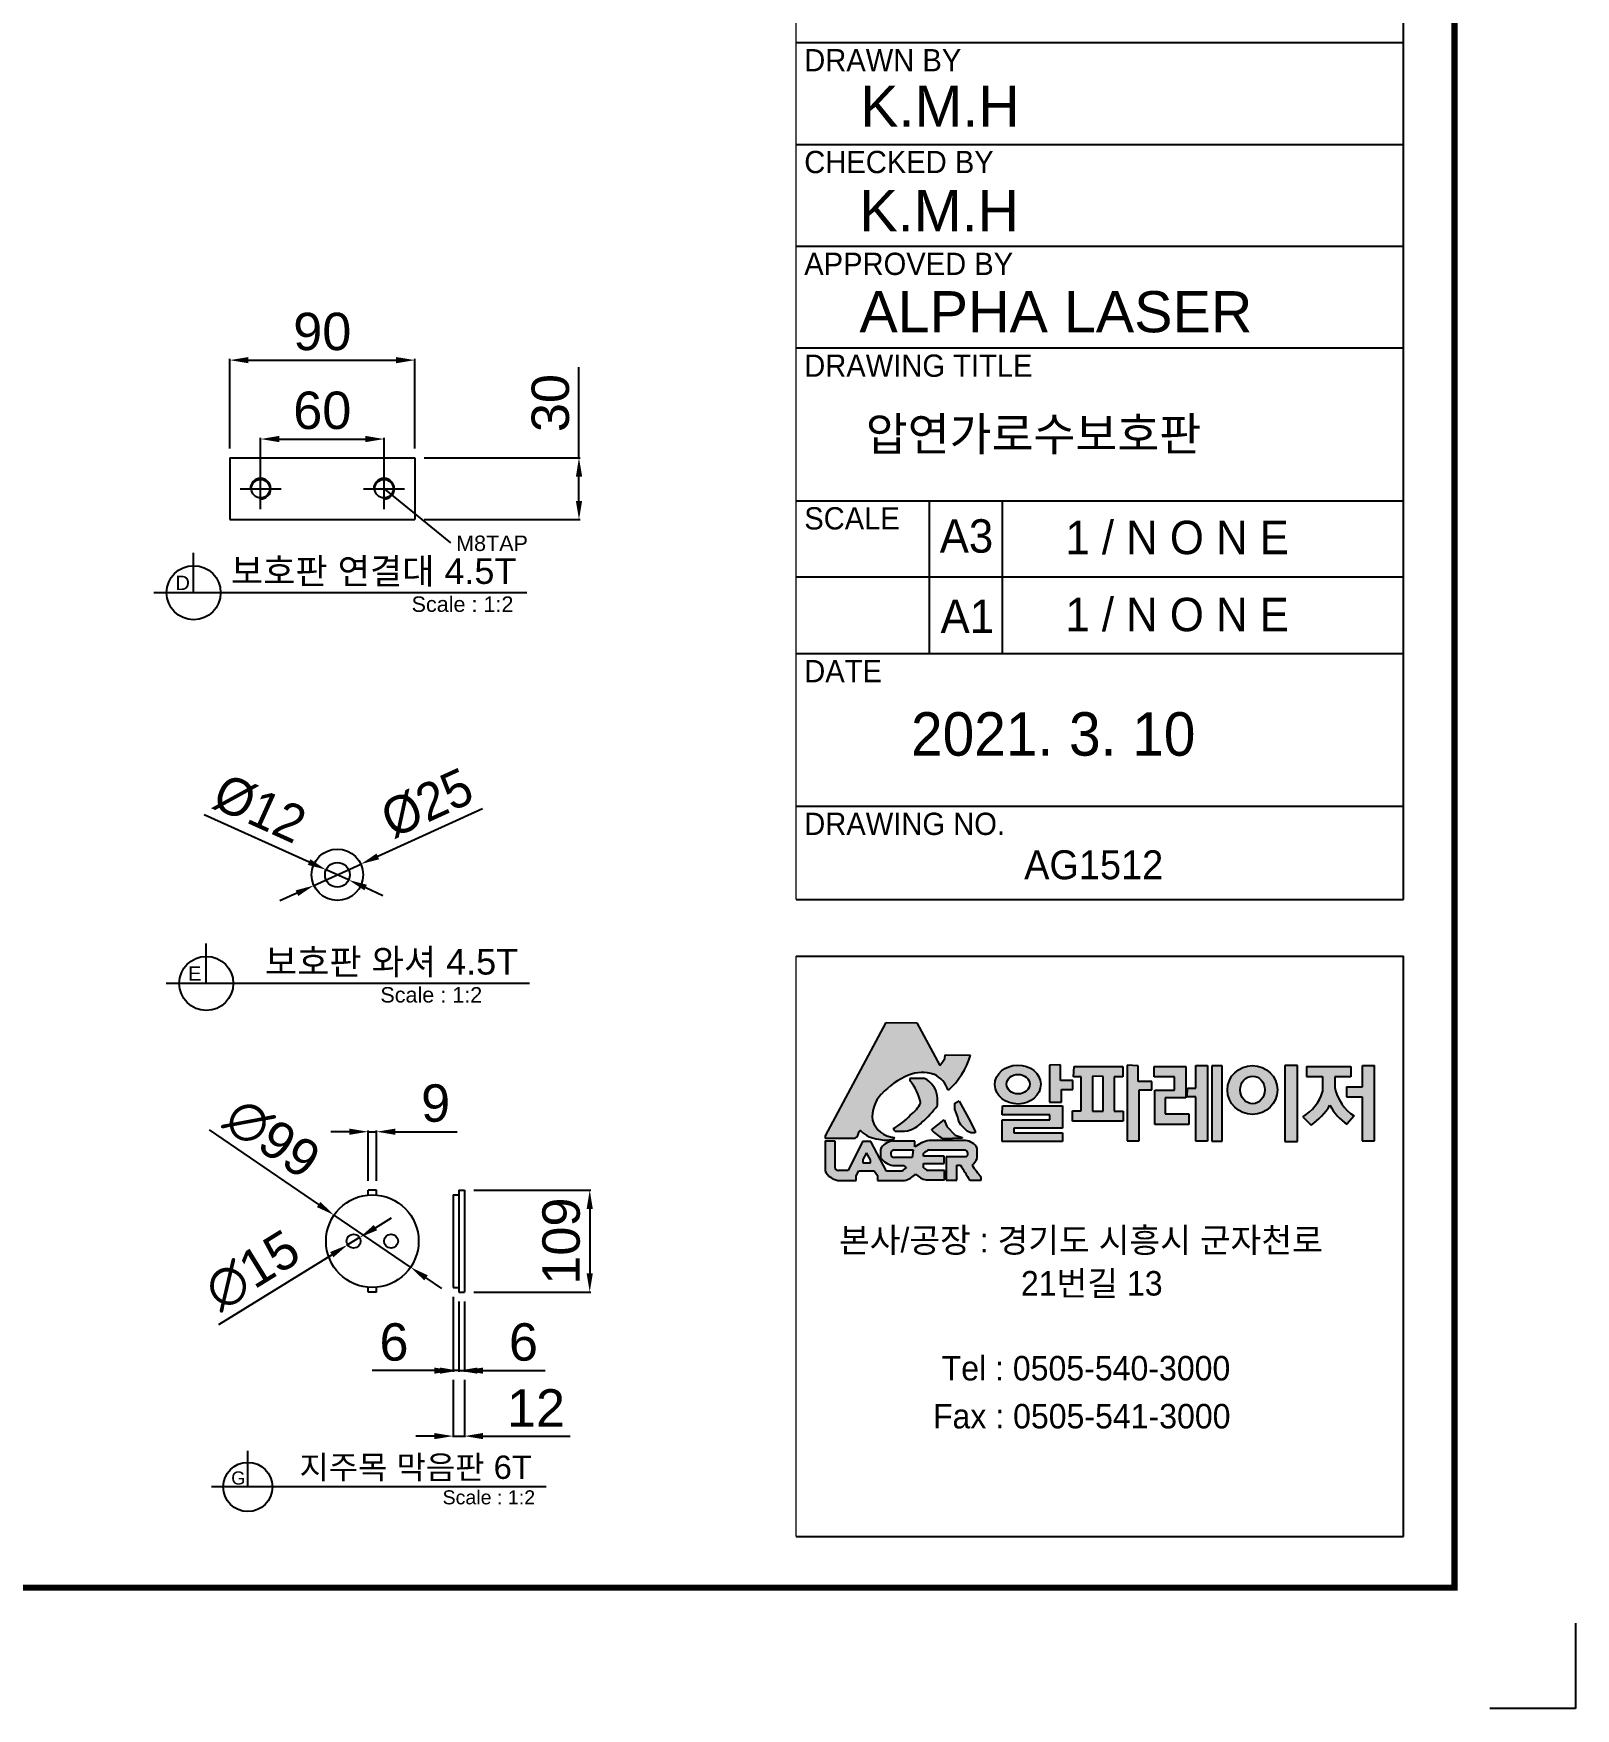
# Model space of a CAD drawing. Header units: millimetres. Extents: x 12472 to 17905, y -36910 to -33068.
# Drawn here: x 16256 to 17905, y -36910 to -35118 of the extents above; entities that cross this region are included whole.
import ezdxf
from ezdxf.enums import TextEntityAlignment as Align

# ---------------------------------------------------------------- set-up
doc = ezdxf.new("R2010")
doc.units = ezdxf.units.MM
doc.layers.add('LAYOUT', color=7, linetype='Continuous')
doc.layers.add('TEXT', color=7, linetype='Continuous')
doc.styles.add('H', font='')
doc.styles.get("Standard").update_dxf_attribs({"font": 'arial.ttf'})
doc.styles.get('H').set_extended_font_data('Dotum')
doc.dimstyles.new('ISO-25', dxfattribs={"dimtxt": 40, "dimasz": 20, "dimexe": 1.25, "dimexo": 10, "dimgap": 10, "dimtad": 1, "dimdec": 0, "dimtxsty": 'Standard', "dimcen": 2.5, "dimclrd": 3, "dimclre": 3, "dimclrt": 3, "dimadec": 0, "dimazin": 0, "dimtfac": 1, "dimtdec": 0, "dimtmove": 0, "dimatfit": 3, "dimfxl": 0, "dimarcsym": 0})

# ---------------------------------------------------------------- blocks, each defined once
blk = doc.blocks.new('*D11')
at = {"color": 3, "lineweight": -2, "transparency": 16777216}
for p, q in [((16466, -35562), (16466, -35466.2)), ((16486, -35467.5), (16644, -35467.5)), ((16664, -35562), (16664, -35466.2))]:
    blk.add_line(p, q, dxfattribs=at)
at = {"color": 3, "transparency": 16777216}
for points in [[(16486, -35464.2), (16486, -35470.8), (16466, -35467.5)], [(16644, -35464.2), (16644, -35470.8), (16664, -35467.5)]]:
    blk.add_solid(points, dxfattribs=at)
at = {"layer": 'Defpoints', "color": 0, "transparency": 16777216}
for p in [(16664, -35467.5), (16466, -35572), (16664, -35572)]:
    blk.add_point(p, dxfattribs=at)
at = {"color": 3, "transparency": 16777216, "insert": (16565, -35437.1), "char_height": 40, "attachment_point": 5}
blk.add_mtext('90', dxfattribs=at)
blk = doc.blocks.new('*D12')
at = {"color": 3, "lineweight": -2, "transparency": 16777216}
for p, q in [((16839.5, -35572), (16839.5, -35474.9)), ((16674, -35572), (16840.8, -35572)), ((16839.5, -35618), (16839.5, -35592)), ((16674, -35638), (16840.8, -35638))]:
    blk.add_line(p, q, dxfattribs=at)
at = {"color": 3, "transparency": 16777216}
for points in [[(16836.2, -35592), (16842.9, -35592), (16839.5, -35572)], [(16836.2, -35618), (16842.9, -35618), (16839.5, -35638)]]:
    blk.add_solid(points, dxfattribs=at)
at = {"layer": 'Defpoints', "color": 0, "transparency": 16777216}
for p in [(16664, -35572), (16839.5, -35572), (16664, -35638)]:
    blk.add_point(p, dxfattribs=at)
at = {"color": 3, "transparency": 16777216, "insert": (16809.1, -35513.4), "char_height": 40, "attachment_point": 5, "rotation": 90}
blk.add_mtext('30', dxfattribs=at)
blk = doc.blocks.new('*D13')
at = {"color": 3, "lineweight": -2, "transparency": 16777216}
for p, q in [((16736.5, -35947.2), (16624.4, -35998.2)), ((16556.1, -36029.3), (16606.2, -36006.5)), ((16537.9, -36037.6), (16519.7, -36045.9))]:
    blk.add_line(p, q, dxfattribs=at)
at = {"color": 3, "transparency": 16777216}
for points in [[(16623, -35995.2), (16625.7, -36001.3), (16606.2, -36006.5)], [(16536.5, -36034.6), (16539.3, -36040.6), (16556.1, -36029.3)]]:
    blk.add_solid(points, dxfattribs=at)
at = {"layer": 'Defpoints', "color": 0, "transparency": 16777216}
for p in [(16606.2, -36006.5), (16556.1, -36029.3)]:
    blk.add_point(p, dxfattribs=at)
at = {"color": 3, "transparency": 16777216, "insert": (16677.1, -35941.3), "char_height": 40, "attachment_point": 5, "rotation": 24.4839}
blk.add_mtext('{\\fMS PGothic|b0|i0|c129|p34;%%C25}', dxfattribs=at)
blk = doc.blocks.new('*D14')
at = {"color": 3, "lineweight": -2, "transparency": 16777216}
for p, q in [((16438.6, -35953.5), (16550.9, -36004.2)), ((16593.2, -36023.4), (16569.1, -36012.5)), ((16611.4, -36031.6), (16629.6, -36039.9))]:
    blk.add_line(p, q, dxfattribs=at)
at = {"color": 3, "transparency": 16777216}
for points in [[(16552.2, -36001.2), (16549.5, -36007.3), (16569.1, -36012.5)], [(16612.7, -36028.6), (16610, -36034.6), (16593.2, -36023.4)]]:
    blk.add_solid(points, dxfattribs=at)
at = {"layer": 'Defpoints', "color": 0, "transparency": 16777216}
for p in [(16569.1, -36012.5), (16593.2, -36023.4)]:
    blk.add_point(p, dxfattribs=at)
at = {"color": 3, "transparency": 16777216, "insert": (16498, -35947.4), "char_height": 40, "attachment_point": 5, "rotation": 335.6577}
blk.add_mtext('{\\fMS PGothic|b0|i0|c129|p34;%%C12}', dxfattribs=at)
blk = doc.blocks.new('*D15')
at = {"color": 3, "lineweight": -2, "transparency": 16777216}
for p, q in [((16499, -35595), (16499, -35550.6)), ((16519, -35551.9), (16611, -35551.9)), ((16631, -35595), (16631, -35550.6))]:
    blk.add_line(p, q, dxfattribs=at)
at = {"color": 3, "transparency": 16777216}
for points in [[(16519, -35548.5), (16519, -35555.2), (16499, -35551.9)], [(16611, -35548.5), (16611, -35555.2), (16631, -35551.9)]]:
    blk.add_solid(points, dxfattribs=at)
at = {"layer": 'Defpoints', "color": 0, "transparency": 16777216}
for p in [(16631, -35551.9), (16499, -35605), (16631, -35605)]:
    blk.add_point(p, dxfattribs=at)
at = {"color": 3, "transparency": 16777216, "insert": (16565, -35521.4), "char_height": 40, "attachment_point": 5}
blk.add_mtext('60', dxfattribs=at)
blk = doc.blocks.new('*D22')
at = {"color": 3, "lineweight": -2, "transparency": 16777216}
for p, q in [((16880.3, -24788.6), (16997.3, -24868.4)), ((17095.6, -24935.4), (17013.8, -24879.6)), ((17112.1, -24946.7), (17128.6, -24958))]:
    blk.add_line(p, q, dxfattribs=at)
at = {"color": 3, "transparency": 16777216}
for points in [[(16999.2, -24865.6), (16995.4, -24871.1), (17013.8, -24879.6)], [(17114, -24944), (17110.2, -24949.5), (17095.6, -24935.4)]]:
    blk.add_solid(points, dxfattribs=at)
at = {"layer": 'Defpoints', "color": 0, "transparency": 16777216}
for p in [(17013.8, -24879.6), (17095.6, -24935.4)]:
    blk.add_point(p, dxfattribs=at)
at = {"color": 3, "transparency": 16777216, "insert": (16947.7, -24797.7), "char_height": 40, "attachment_point": 5, "rotation": 325.6971}
blk.add_mtext('∅99', dxfattribs=at)
blk = doc.blocks.new('*D23')
at = {"color": 3, "lineweight": -2, "transparency": 16777216}
for p, q in [((17058.1, -24893.1), (17075.1, -24882.5)), ((17041.1, -24903.6), (17028.3, -24911.5)), ((16890.7, -24996.7), (17011.3, -24922))]:
    blk.add_line(p, q, dxfattribs=at)
at = {"color": 3, "transparency": 16777216}
for points in [[(17056.3, -24890.2), (17059.8, -24895.9), (17041.1, -24903.6)], [(17009.6, -24919.2), (17013.1, -24924.8), (17028.3, -24911.5)]]:
    blk.add_solid(points, dxfattribs=at)
at = {"layer": 'Defpoints', "color": 0, "transparency": 16777216}
for p in [(17028.3, -24911.5), (17041.1, -24903.6)]:
    blk.add_point(p, dxfattribs=at)
at = {"color": 3, "transparency": 16777216, "insert": (16926.5, -24938.8), "char_height": 40, "attachment_point": 5, "rotation": 31.7725}
blk.add_mtext('∅15', dxfattribs=at)
blk = doc.blocks.new('*D24')
at = {"color": 3, "lineweight": -2, "transparency": 16777216}
for p, q in [((17030.2, -24790.5), (17010.2, -24790.5)), ((17050.2, -24843), (17050.2, -24789.2)), ((17050.2, -24790.5), (17059.2, -24790.5)), ((17059.2, -24843), (17059.2, -24789.2)), ((17079.2, -24790.5), (17145.5, -24790.5))]:
    blk.add_line(p, q, dxfattribs=at)
at = {"color": 3, "transparency": 16777216}
for points in [[(17030.2, -24787.2), (17030.2, -24793.8), (17050.2, -24790.5)], [(17079.2, -24787.2), (17079.2, -24793.8), (17059.2, -24790.5)]]:
    blk.add_solid(points, dxfattribs=at)
at = {"layer": 'Defpoints', "color": 0, "transparency": 16777216}
for p in [(17059.2, -24790.5), (17050.2, -24853), (17059.2, -24853)]:
    blk.add_point(p, dxfattribs=at)
at = {"color": 3, "transparency": 16777216, "insert": (17122.4, -24760.1), "char_height": 40, "attachment_point": 5}
blk.add_mtext('9', dxfattribs=at)
blk = doc.blocks.new('*D25')
at = {"color": 3, "lineweight": -2, "transparency": 16777216}
for p, q in [((17163.1, -24853), (17288.5, -24853)), ((17287.2, -24873), (17287.2, -24942)), ((17163.1, -24962), (17288.5, -24962))]:
    blk.add_line(p, q, dxfattribs=at)
at = {"color": 3, "transparency": 16777216}
for points in [[(17283.9, -24873), (17290.5, -24873), (17287.2, -24853)], [(17283.9, -24942), (17290.5, -24942), (17287.2, -24962)]]:
    blk.add_solid(points, dxfattribs=at)
at = {"layer": 'Defpoints', "color": 0, "transparency": 16777216}
for p in [(17153.1, -24853), (17153.1, -24962), (17287.2, -24962)]:
    blk.add_point(p, dxfattribs=at)
at = {"color": 3, "transparency": 16777216, "insert": (17256.8, -24907.5), "char_height": 40, "attachment_point": 5, "rotation": 90}
blk.add_mtext('109', dxfattribs=at)
blk = doc.blocks.new('*D26')
at = {"color": 3, "lineweight": -2, "transparency": 16777216}
for p, q in [((17147.1, -24972), (17147.1, -25047.3)), ((17153.1, -24972), (17153.1, -25047.3)), ((17127.1, -25046), (17107.1, -25046)), ((17147.1, -25046), (17153.1, -25046)), ((17173.1, -25046), (17239.5, -25046))]:
    blk.add_line(p, q, dxfattribs=at)
at = {"color": 3, "transparency": 16777216}
for points in [[(17127.1, -25042.7), (17127.1, -25049.3), (17147.1, -25046)], [(17173.1, -25042.7), (17173.1, -25049.3), (17153.1, -25046)]]:
    blk.add_solid(points, dxfattribs=at)
at = {"layer": 'Defpoints', "color": 0, "transparency": 16777216}
for p in [(17147.1, -24962), (17153.1, -24962), (17153.1, -25046)]:
    blk.add_point(p, dxfattribs=at)
at = {"color": 3, "transparency": 16777216, "insert": (17216.3, -25015.6), "char_height": 40, "attachment_point": 5}
blk.add_mtext('6', dxfattribs=at)
blk = doc.blocks.new('*D27')
at = {"color": 3, "lineweight": -2, "transparency": 16777216}
for p, q in [((17141.1, -24967), (17141.1, -25047.3)), ((17147.1, -24972), (17147.1, -25047.3)), ((17121.1, -25046), (17054.7, -25046)), ((17147.1, -25046), (17141.1, -25046)), ((17167.1, -25046), (17187.1, -25046))]:
    blk.add_line(p, q, dxfattribs=at)
at = {"color": 3, "transparency": 16777216}
for points in [[(17121.1, -25042.7), (17121.1, -25049.3), (17141.1, -25046)], [(17167.1, -25042.7), (17167.1, -25049.3), (17147.1, -25046)]]:
    blk.add_solid(points, dxfattribs=at)
at = {"layer": 'Defpoints', "color": 0, "transparency": 16777216}
for p in [(17141.1, -24957), (17147.1, -24962), (17141.1, -25046)]:
    blk.add_point(p, dxfattribs=at)
at = {"color": 3, "transparency": 16777216, "insert": (17077.9, -25015.6), "char_height": 40, "attachment_point": 5}
blk.add_mtext('6', dxfattribs=at)
blk = doc.blocks.new('*D28')
at = {"color": 3, "lineweight": -2, "transparency": 16777216}
for p, q in [((17141.1, -25056), (17141.1, -25117.3)), ((17153.1, -25056), (17153.1, -25117.3)), ((17121.1, -25116), (17101.1, -25116)), ((17141.1, -25116), (17153.1, -25116)), ((17173.1, -25116), (17266.2, -25116))]:
    blk.add_line(p, q, dxfattribs=at)
at = {"color": 3, "transparency": 16777216}
for points in [[(17121.1, -25112.7), (17121.1, -25119.3), (17141.1, -25116)], [(17173.1, -25112.7), (17173.1, -25119.3), (17153.1, -25116)]]:
    blk.add_solid(points, dxfattribs=at)
at = {"layer": 'Defpoints', "color": 0, "transparency": 16777216}
for p in [(17141.1, -25046), (17153.1, -25046), (17153.1, -25116)]:
    blk.add_point(p, dxfattribs=at)
at = {"color": 3, "transparency": 16777216, "insert": (17229.7, -25085.9), "char_height": 40, "attachment_point": 5}
blk.add_mtext('12', dxfattribs=at)
blk = doc.blocks.new('A$C2C0F6B7D')
for p, q in [((0, 109), (-9, 109)), ((-9, 103.8), (-9, 109)), ((0, 103.8), (0, 109)), ((87.9, 109), (93.9, 109)), ((87.9, 109), (87.9, 0)), ((93.9, 109), (93.9, 0)), ((81.9, 104), (87.9, 104)), ((81.9, 104), (81.9, 5)), ((-9, 0), (-9, 5.2)), ((0, 0), (-9, 0)), ((0, 0), (0, 5.2)), ((81.9, 5), (87.9, 5)), ((87.9, 0), (93.9, 0)), ((-137.7, -208.4), (-137.7, -169.6)), ((181.4, -208.4), (-176.5, -208.4))]:
    blk.add_line(p, q)
for centre, radius in [((-4.5, 54.5), 49.5), ((-24.5, 54.5), 7.5), ((15.5, 54.5), 7.5), ((-137.7, -208.4), 26.3)]:
    blk.add_circle(centre, radius)
blk.add_text('G', height=14).set_placement((-155.4, -205.8))
at = {"layer": 'TEXT'}
blk.add_text('지주목 막음판 6T', height=25, dxfattribs=at).set_placement((41.8, -199.8), align=Align.CENTER)
blk.add_text('Scale : 1:2', height=15, dxfattribs=at).set_placement((70.6, -227))
for p1, p2, picture, middle in [((36.4, 26.6), (-45.4, 82.4), '*D22', (-111.5, 164.3)), ((-18.1, 58.4), (-30.9, 50.6), '*D23', (-132.7, 23.3))]:
    dim = blk.add_diameter_dim_2p(p1=p1, p2=p2, dimstyle='ISO-25')
    dim.commit()
    dim.dimension.update_dxf_attribs({"geometry": picture, "text_midpoint": middle, "insert": (-17059.2, 24962)})
for base, p1, p2, picture, middle in [((0, 171.5), (-9, 109), (0, 109), '*D24', (63.2, 202)), ((81.9, -84), (87.9, 0), (81.9, 5), '*D27', (18.7, -53.5)), ((93.9, -84), (87.9, 0), (93.9, 0), '*D26', (157.1, -53.5)), ((93.9, -154), (81.9, -84), (93.9, -84), '*D28', (170.5, -123.9))]:
    dim = blk.add_linear_dim(base=base, p1=p1, p2=p2, dimstyle='ISO-25')
    dim.commit()
    dim.dimension.update_dxf_attribs({"geometry": picture, "text_midpoint": middle, "insert": (-17059.2, 24962)})
dim = blk.add_linear_dim(base=(228, 0), p1=(93.9, 109), p2=(93.9, 0), angle=90, dimstyle='ISO-25')
dim.commit()
dim.dimension.update_dxf_attribs({"geometry": '*D25', "text_midpoint": (197.6, 54.5), "insert": (-17059.2, 24962)})

msp = doc.modelspace()

# ---------------------------------------------------------------- hatches: boundary and pattern name
h = msp.add_hatch(color=256)
h.dxf.hatch_style = 1
h.set_gradient(color1=(255, 0, 0), color2=(255, 159, 127), tint=1)
h.paths.add_polyline_path([(17103.1, -36297.2), (17103, -36299.8), (17134.5, -36299.8, 0.214284), (17139.1, -36292.6, -0.655828), (17141.2, -36292, 0.18567), (17160, -36300.5, 0.148851), (17176.2, -36300.5, 0.404174), (17176.6, -36298.8, -0.316733), (17153.3, -36280.4, -0.221534), (17162.8, -36252.5, -0.105066), (17191.9, -36232.2, -0.185229), (17219, -36231.3, -0.196064), (17234.4, -36248.3, 0.141597), (17258.2, -36210.9), (17231.1, -36210.6), (17230.6, -36214.2), (17228.5, -36217.6), (17225.4, -36221.8), (17200.8, -36176.3), (17167.9, -36176)])
h.paths.add_polyline_path([(17193.7, -36275, -0.08303), (17175.6, -36289.3, 0.230034), (17177.5, -36291.9, 0.021204), (17191, -36291.8, 0.137848), (17206.3, -36282.6, 0.057638), (17222.8, -36264.5, 0.060436), (17222.6, -36254, 0.2375), (17209.1, -36235.7), (17193.4, -36235.7), (17193.4, -36238, -0.121183), (17204.9, -36261.4, -0.135167)], flags=17)
h.paths.add_polyline_path([(17232.8, -36287), (17230.2, -36279.9), (17216.6, -36290.8, 0.044378), (17228.6, -36300.4), (17249.2, -36299.6), (17249.2, -36298.8), (17241.9, -36296.4)], flags=17)
h.paths.add_polyline_path([(17245.8, -36281.8), (17247.9, -36285.3), (17254.7, -36292.2), (17258.7, -36293.8), (17263.3, -36293.8), (17263.3, -36292), (17255.9, -36278.3), (17245.9, -36259.8), (17241.5, -36262.2), (17241.5, -36268.6), (17244.6, -36277.1)])
h.paths.add_polyline_path([(17117.2, -36334.3, -0.419155), (17113, -36330.5), (17113, -36302.4), (17102.9, -36302.4), (17102.9, -36334.8, 0.254457), (17116.4, -36344.7), (17135.9, -36344.7), (17135.9, -36339.7), (17138.8, -36334.4), (17155.1, -36334.4), (17158.8, -36339.6), (17158.8, -36344.7), (17187.5, -36344.7, 0.190479), (17199.3, -36337.8, 0.147735), (17210.9, -36344.2), (17230.5, -36344.2), (17230.5, -36334.3), (17212.5, -36334.3, -0.052449), (17208.1, -36331.2), (17208.1, -36326.5), (17230.2, -36326.5), (17230.2, -36318.9), (17208, -36318.9), (17208, -36315.6, -0.044761), (17213.8, -36312.1), (17252.6, -36312.1, -0.648836), (17253.4, -36319.6), (17232.3, -36319.6), (17232.3, -36344.5), (17243.6, -36344.5), (17243.6, -36328.4), (17247.5, -36328.4, 0.01692), (17257.5, -36344.4), (17269.6, -36344.4), (17269.6, -36341.2, -0.024318), (17259.9, -36328.7, 0.064908), (17265.5, -36321.3), (17265.5, -36310.1, 0.229002), (17253, -36302), (17213.9, -36302, 0.127003), (17198.6, -36309), (17198.6, -36302.7), (17174.2, -36302.7, 0.22689), (17162, -36311.3), (17162, -36320.5, 0.193483), (17175.3, -36328.8), (17187.2, -36328.8, 0.030046), (17189.5, -36331.3, 0.136716), (17185.5, -36335), (17168.5, -36335), (17151.7, -36303.3), (17142.7, -36303.3), (17127.4, -36334.3)])
h.paths.add_polyline_path([(17143.1, -36325.8), (17143.1, -36322.5), (17146.8, -36315.1), (17151.4, -36322.9), (17151.4, -36325.8)], flags=16)
h.paths.add_polyline_path([(17176.4, -36312.1), (17196.8, -36312.1), (17195.9, -36320.4), (17177.1, -36320.4, -0.924958)], flags=16)
edge = h.paths.add_edge_path()
edge.add_ellipse((17308.8, -36242.2), major_axis=(-24.5, -0.3), ratio=0.850598, start_angle=0, end_angle=360)
edge = h.paths.add_edge_path(flags=16)
edge.add_ellipse((17309.1, -36241.8), major_axis=(-12.4, 0), ratio=0.843368, start_angle=0, end_angle=360)
h.paths.add_polyline_path([(17356.6, -36264.9), (17292.3, -36264.9), (17291.9, -36274.8), (17343, -36274.8), (17343, -36280), (17292.1, -36280), (17292.1, -36303), (17356.4, -36303), (17356.4, -36293.9), (17304.4, -36293.9), (17304.4, -36289), (17356.6, -36289)])
h.paths.add_polyline_path([(17342.8, -36261.2), (17355.4, -36261.2), (17355.4, -36247.5), (17367.7, -36247.5), (17367.7, -36238), (17354.5, -36238), (17354.5, -36221.3), (17342.8, -36221.5)])
h.paths.add_polyline_path([(17376.5, -36233.9), (17376.5, -36270.5), (17367.1, -36270.5), (17367.1, -36281.3), (17421.4, -36281.3), (17421.4, -36270.6), (17411.7, -36270.6), (17411.7, -36233.9), (17421, -36233.9), (17421, -36223.1), (17369, -36223.1), (17368.5, -36233.9)])
h.paths.add_polyline_path([(17388.6, -36233.3), (17400.1, -36233.6), (17400.1, -36270.6), (17388.6, -36270.6)], flags=16)
h.paths.add_polyline_path([(17437.5, -36239), (17437.5, -36222.2), (17425.8, -36221.6), (17425.8, -36302.6), (17438.4, -36302.6), (17438.4, -36247.9), (17452.2, -36247.9), (17452.2, -36239)])
h.paths.add_polyline_path([(17466.2, -36256.5), (17488.4, -36256.5), (17488.4, -36223.1), (17454.6, -36223.1), (17454.7, -36233.9), (17476.5, -36233.9), (17476.5, -36248.1), (17455.2, -36248.1), (17455.2, -36284.8), (17491.6, -36284.8), (17491.6, -36273.6), (17466.2, -36273.6)])
h.paths.add_polyline_path([(17499.2, -36302.7), (17511.6, -36302.7), (17511.6, -36221.7), (17499.3, -36221.7), (17499.3, -36246.1), (17490.2, -36246.1), (17490, -36255.5), (17499.2, -36255.5)])
h.paths.add_polyline_path([(17516.2, -36302.8), (17527.4, -36302.8), (17527.4, -36222.3), (17516.2, -36222.3)])
edge = h.paths.add_edge_path()
edge.add_ellipse((17559.7, -36248), major_axis=(-26.8, 0), ratio=0.974401, start_angle=0, end_angle=360)
edge = h.paths.add_edge_path(flags=16)
edge.add_ellipse((17559.8, -36248), major_axis=(0, -14.7), ratio=0.89757, start_angle=0, end_angle=360)
h.paths.add_polyline_path([(17594.5, -36303.1), (17608, -36303.1), (17608, -36221.8), (17594.5, -36222)])
h.paths.add_polyline_path([(17642.5, -36264.3, 0.121385), (17660.8, -36284.7), (17668.5, -36275.8, -0.196928), (17647.8, -36245.5), (17647.8, -36234), (17665, -36234), (17665, -36223), (17617.4, -36223), (17617.4, -36233.7), (17634.7, -36233.7), (17634.7, -36250, -0.181097), (17613.7, -36276.7), (17622.4, -36285.6, 0.109226)])
h.paths.add_polyline_path([(17690.1, -36221.7), (17677.3, -36221.7), (17677.3, -36244.7), (17660.4, -36244.7), (17660.4, -36255.3), (17677.1, -36255.3), (17677.1, -36302.4), (17690.1, -36302.4)])

# ---------------------------------------------------------------- linework, layer by layer
at = {"color": 0, "lineweight": 20}
for p, q in [((17071.7, -36044.3), (17071.7, -33821)), ((17071.7, -36725.7), (17071.7, -36105.1))]:
    msp.add_line(p, q, dxfattribs=at)
for p, q in [((17721.4, -36044.3), (17721.4, -33821)), ((17071.7, -35127.8), (17721.4, -35127.8)), ((17071.7, -35236.7), (17721.4, -35236.7)), ((17071.7, -35345.6), (17721.4, -35345.6)), ((17071.7, -35454.5), (17721.4, -35454.5)), ((16466, -35572), (16466, -35638)), ((16466, -35572), (16664, -35572)), ((16664, -35572), (16664, -35638)), ((16631, -35605), (16702.1, -35663)), ((17071.7, -35617.8), (17721.4, -35617.8)), ((17214.1, -35617.8), (17214.1, -35781.2)), ((17292.2, -35617.8), (17292.2, -35781.2)), ((16466, -35638), (16664, -35638)), ((16427.4, -35716.2), (16427.4, -35673.6)), ((17721.4, -35699.5), (17071.7, -35699.5)), ((16783.7, -35716.2), (16384.7, -35716.2)), ((17071.7, -35781.2), (17721.4, -35781.2)), ((17071.7, -35944.5), (17721.4, -35944.5)), ((17071.7, -36044.3), (17721.4, -36044.3)), ((16440.9, -36134.1), (16440.9, -36091.4)), ((17071.7, -36105.1), (17721.4, -36105.1)), ((17721.4, -36725.7), (17721.4, -36105.1)), ((16786.7, -36134.1), (16398.2, -36134.1)), ((17103.1, -36297.2), (17167.9, -36176)), ((17167.9, -36176), (17200.8, -36176.3)), ((17200.8, -36176.3), (17225.4, -36221.8)), ((17225.4, -36221.8), (17228.5, -36217.6)), ((17228.5, -36217.6), (17230.6, -36214.2)), ((17230.6, -36214.2), (17231.1, -36210.6)), ((17231.1, -36210.6), (17258.2, -36210.9)), ((17354.5, -36221.3), (17342.8, -36221.5)), ((17342.8, -36221.5), (17342.8, -36261.2)), ((17354.5, -36238), (17354.5, -36221.3)), ((17425.8, -36221.6), (17425.8, -36302.6)), ((17437.5, -36222.2), (17425.8, -36221.6)), ((17499.3, -36246.1), (17499.3, -36221.7)), ((17499.3, -36221.7), (17511.6, -36221.7)), ((17511.6, -36221.7), (17511.6, -36302.7)), ((17677.3, -36244.7), (17677.3, -36221.7)), ((17677.3, -36221.7), (17690.1, -36221.7)), ((17690.1, -36302.4), (17690.1, -36221.7)), ((17209.1, -36235.7), (17193.4, -36235.7)), ((17193.4, -36235.7), (17193.4, -36238)), ((17367.7, -36238), (17354.5, -36238)), ((17367.7, -36247.5), (17367.7, -36238)), ((17368.5, -36233.9), (17369, -36223.1)), ((17376.5, -36233.9), (17368.5, -36233.9)), ((17369, -36223.1), (17421, -36223.1)), ((17376.5, -36270.5), (17376.5, -36233.9)), ((17388.6, -36233.3), (17388.6, -36270.6)), ((17400.1, -36233.6), (17388.6, -36233.3)), ((17400.1, -36270.6), (17400.1, -36233.6)), ((17421, -36233.9), (17411.7, -36233.9)), ((17411.7, -36233.9), (17411.7, -36270.6)), ((17421, -36223.1), (17421, -36233.9)), ((17437.5, -36239), (17437.5, -36222.2)), ((17452.2, -36239), (17437.5, -36239)), ((17452.2, -36247.9), (17452.2, -36239)), ((17454.6, -36223.1), (17488.4, -36223.1)), ((17454.7, -36233.9), (17454.6, -36223.1)), ((17476.5, -36233.9), (17454.7, -36233.9)), ((17476.5, -36248.1), (17476.5, -36233.9)), ((17488.4, -36223.1), (17488.4, -36256.5)), ((17516.2, -36222.3), (17516.2, -36302.8)), ((17527.4, -36222.3), (17516.2, -36222.3)), ((17527.4, -36302.8), (17527.4, -36222.3)), ((17608, -36221.8), (17594.5, -36222)), ((17594.5, -36222), (17594.5, -36303.1)), ((17608, -36303.1), (17608, -36221.8)), ((17617.4, -36223), (17665, -36223)), ((17617.4, -36223), (17617.4, -36233.7)), ((17617.4, -36233.7), (17634.7, -36233.7)), ((17634.7, -36233.7), (17634.7, -36250)), ((17665, -36234), (17647.8, -36234)), ((17647.8, -36234), (17647.8, -36245.5)), ((17665, -36223), (17665, -36234)), ((17355.4, -36261.2), (17355.4, -36247.5)), ((17355.4, -36247.5), (17367.7, -36247.5)), ((17438.4, -36302.6), (17438.4, -36247.9)), ((17438.4, -36247.9), (17452.2, -36247.9)), ((17455.2, -36284.8), (17455.2, -36248.1)), ((17455.2, -36248.1), (17476.5, -36248.1)), ((17488.4, -36256.5), (17466.2, -36256.5)), ((17466.2, -36256.5), (17466.2, -36273.6)), ((17490, -36255.5), (17490.2, -36246.1)), ((17499.2, -36255.5), (17490, -36255.5)), ((17490.2, -36246.1), (17499.3, -36246.1)), ((17499.2, -36302.7), (17499.2, -36255.5)), ((17660.4, -36244.7), (17660.4, -36255.3)), ((17660.4, -36244.7), (17677.3, -36244.7)), ((17660.4, -36255.3), (17677.1, -36255.3)), ((17677.1, -36255.3), (17677.1, -36302.4)), ((17241.5, -36262.2), (17245.9, -36259.8)), ((17241.5, -36268.6), (17241.5, -36262.2)), ((17244.6, -36277.1), (17241.5, -36268.6)), ((17246, -36259.9), (17255.9, -36278.3)), ((17291.9, -36274.8), (17292.3, -36264.9)), ((17343, -36274.8), (17291.9, -36274.8)), ((17292.3, -36264.9), (17356.6, -36264.9)), ((17342.8, -36261.2), (17355.4, -36261.2)), ((17343, -36280), (17343, -36274.8)), ((17356.6, -36264.9), (17356.6, -36289)), ((17367.1, -36281.3), (17367.1, -36270.5)), ((17367.1, -36270.5), (17376.5, -36270.5)), ((17388.6, -36270.6), (17400.1, -36270.6)), ((17411.7, -36270.6), (17421.4, -36270.6)), ((17421.4, -36270.6), (17421.4, -36281.3)), ((17466.2, -36273.6), (17491.6, -36273.6)), ((17491.6, -36273.6), (17491.6, -36284.8)), ((17216.6, -36290.8), (17230.2, -36279.9)), ((17230.2, -36279.9), (17232.8, -36287)), ((17232.8, -36287), (17241.9, -36296.4)), ((17245.8, -36281.8), (17244.6, -36277.1)), ((17247.9, -36285.3), (17245.8, -36281.8)), ((17254.7, -36292.2), (17247.9, -36285.3)), ((17258.7, -36293.8), (17254.7, -36292.2)), ((17255.9, -36278.3), (17263.3, -36292)), ((17263.3, -36292), (17263.3, -36293.8)), ((17292.1, -36303), (17292.1, -36280)), ((17292.1, -36280), (17343, -36280)), ((17356.6, -36289), (17304.4, -36289)), ((17304.4, -36289), (17304.4, -36293.9)), ((17421.4, -36281.3), (17367.1, -36281.3)), ((17491.6, -36284.8), (17455.2, -36284.8)), ((17613.7, -36276.7), (17622.4, -36285.6)), ((17668.5, -36275.8), (17660.8, -36284.7)), ((17102.9, -36302.4), (17113, -36302.4)), ((17102.9, -36302.4), (17102.9, -36334.8)), ((17103, -36299.8), (17103.1, -36297.2)), ((17134.5, -36299.8), (17103, -36299.8)), ((17113, -36302.4), (17113, -36330.5)), ((17142.7, -36303.3), (17127.4, -36334.3)), ((17151.7, -36303.3), (17142.7, -36303.3)), ((17168.5, -36335), (17151.7, -36303.3)), ((17162, -36311.3), (17162, -36320.5)), ((17198.6, -36302.7), (17174.2, -36302.7)), ((17198.6, -36309), (17198.6, -36302.7)), ((17253, -36302), (17213.9, -36302)), ((17249.2, -36299.6), (17228.6, -36300.4)), ((17241.9, -36296.4), (17249.2, -36298.8)), ((17249.2, -36298.8), (17249.2, -36299.6)), ((17263.3, -36293.8), (17258.7, -36293.8)), ((17265.5, -36321.3), (17265.5, -36310.1)), ((17356.4, -36303), (17292.1, -36303)), ((17304.4, -36293.9), (17356.4, -36293.9)), ((17356.4, -36293.9), (17356.4, -36303)), ((17425.8, -36302.6), (17438.4, -36302.6)), ((17511.6, -36302.7), (17499.2, -36302.7)), ((17516.2, -36302.8), (17527.4, -36302.8)), ((17594.5, -36303.1), (17608, -36303.1)), ((17677.1, -36302.4), (17690.1, -36302.4)), ((17146.8, -36315.1), (17143.1, -36322.5)), ((17143.1, -36322.5), (17143.1, -36325.8)), ((17143.1, -36325.8), (17151.4, -36325.8)), ((17151.4, -36322.9), (17146.8, -36315.1)), ((17151.4, -36325.8), (17151.4, -36322.9)), ((17175.3, -36328.8), (17187.2, -36328.8)), ((17176.4, -36312.1), (17196.8, -36312.1)), ((17195.9, -36320.4), (17177, -36320.4)), ((17196.8, -36312.1), (17195.9, -36320.4)), ((17208, -36318.9), (17208, -36315.6)), ((17230.2, -36318.9), (17208, -36318.9)), ((17208.1, -36331.2), (17208.1, -36326.5)), ((17208.1, -36326.5), (17230.2, -36326.5)), ((17213.8, -36312.1), (17252.6, -36312.1)), ((17230.2, -36326.5), (17230.2, -36318.9)), ((17253.4, -36319.6), (17232.3, -36319.6)), ((17232.3, -36319.6), (17232.3, -36344.5)), ((17243.6, -36344.5), (17243.6, -36328.4)), ((17243.6, -36328.4), (17247.5, -36328.4)), ((17116.4, -36344.7), (17135.9, -36344.7)), ((17127.4, -36334.3), (17116.8, -36334.3)), ((17135.9, -36339.7), (17138.8, -36334.4)), ((17135.9, -36344.7), (17135.9, -36339.7)), ((17138.8, -36334.4), (17155.1, -36334.4)), ((17155.1, -36334.4), (17158.8, -36339.6)), ((17158.8, -36339.6), (17158.8, -36344.7)), ((17158.8, -36344.7), (17187.5, -36344.7)), ((17185.5, -36335), (17168.5, -36335)), ((17210.9, -36344.2), (17230.5, -36344.2)), ((17230.5, -36334.3), (17212.5, -36334.3)), ((17230.5, -36344.2), (17230.5, -36334.3)), ((17232.3, -36344.5), (17243.6, -36344.5)), ((17257.5, -36344.4), (17269.6, -36344.4)), ((17269.6, -36344.4), (17269.6, -36341.2)), ((17071.7, -36725.7), (17721.4, -36725.7)), ((17905.2, -36818.1), (17905.2, -36909.5)), ((17905.2, -36909.5), (17813.7, -36909.5))]:
    msp.add_line(p, q)
at = {"color": 1}
for p, q in [((16499, -35627), (16499, -35583)), ((16631, -35627), (16631, -35583)), ((16477, -35605), (16521, -35605)), ((16609, -35605), (16653, -35605))]:
    msp.add_line(p, q, dxfattribs=at)
for centre, radius in [((16499, -35605), 9.9), ((16631, -35605), 9.9), ((16427.4, -35716.2), 28.9), ((16581.1, -36017.9), 27.5), ((16581.1, -36017.9), 13.2), ((16440.9, -36134.1), 28.9)]:
    msp.add_circle(centre, radius)
at = {"color": 4}
for centre in [(16499, -35605), (16631, -35605)]:
    msp.add_arc(centre, 11, 270, 180, dxfattribs=at)
for centre, radius, start, end in [((17181.6, -36188.4), 79.9, 311.4509, 343.6881), ((17225.1, -36310.8), 85.3, 112.8742, 136.8648), ((17206.6, -36267.2), 37.9, 70.8979, 112.8751), ((17151.5, -36273.1), 54.6, 12.3605, 39.9987), ((17197.7, -36258.2), 25.3, 9.6034, 63.0444), ((17205.9, -36258.7), 30.4, 19.9375, 64.3092), ((17188.1, -36276.6), 34.9, 136.3749, 186.3397), ((17162.8, -36252.5), 1.275566319236532e-12, 159.4993, 330.6422), ((17179.6, -36260), 43.4, 354.0601, 7.8943), ((17588.6, -36235.3), 48.4, 301.1839, 342.2433), ((17695.1, -36235.4), 48.4, 192.0664, 236.6287), ((17142, -36227.9), 70, 298.744, 317.7294), ((17174.7, -36248), 33.1, 305.2379, 336.0294), ((17136.4, -36202.3), 106.5, 311.0403, 324.2354), ((17584.3, -36229.4), 67.9, 304.1443, 329.0781), ((17693.2, -36237.3), 57.4, 208.0421, 235.7261), ((17128.8, -36291.1), 10.4, 303.6229, 352.0073), ((17140.3, -36292.8), 1.23, 38.9695, 171.9523), ((17161.7, -36271.9), 28.7, 224.5251, 266.5984), ((17141.2, -36292), 9.754330676514655e-13, 41.2759, 185.3558), ((17178, -36273.1), 25.7, 196.6209, 266.9197), ((17179.3, -36288.7), 3.73, 188.8476, 240.6661), ((17182.5, -36133), 159, 268.191, 273.05), ((17182.2, -36259.8), 33.1, 285.2841, 316.6787), ((17276.6, -36228.2), 86.7, 226.2191, 236.3831), ((17168.1, -36273.9), 27.8, 252.9152, 285.3632), ((17177.1, -36319.7), 17.3, 99.81, 150.9436), ((17175.5, -36299.4), 1.32, 270.9412, 29.2318), ((17219.8, -36335), 33.5, 100.1161, 129.0681), ((17250.8, -36319), 17.1, 31.1703, 82.764), ((17179, -36308.2), 21, 216.163, 259.9649), ((17177.1, -36316.2), 4.18, 99.6386, 269.2912), ((17208.7, -36311.1), 27.9, 219.5763, 226.4602), ((17230.1, -36346.2), 37.8, 115.6034, 125.855), ((17489.6, -36187.6), 280.1, 210.1657, 214.0431), ((17251.3, -36316.1), 4.14, 300.2822, 72.1901), ((17234.6, -36303.7), 35.5, 315.4182, 330.2733), ((17393.8, -36235.6), 163, 214.799, 220.3711), ((17118.8, -36327.4), 17.5, 204.7787, 261.884), ((17117, -36330.3), 3.95, 182.0619, 266.9731), ((17194.1, -36340.3), 10.1, 117.1825, 148.3224), ((17184.6, -36326.4), 18.6, 279.1517, 322.2895), ((17215.8, -36321.8), 23, 224.0335, 257.6487), ((17225.1, -36311.7), 25.9, 228.6667, 240.6761)]:
    msp.add_arc(centre, radius, start, end)
for centre, major_axis, ratio in [((17308.8, -36242.2), (-24.5, -0.3), 0.850598), ((17309.1, -36241.8), (-12.4, 0), 0.843368), ((17559.7, -36248), (-26.8, 0), 0.974401), ((17559.8, -36248), (0, -14.7), 0.89757)]:
    msp.add_ellipse(centre, major_axis=major_axis, ratio=ratio)
at = {"layer": 'LAYOUT'}
for p, q in [((17775.8, -36780.2), (17775.8, -36198.1)), ((16288.2, -36780.2), (17775.8, -36780.2))]:
    msp.add_line(p, q, dxfattribs=at)
at = {"layer": 'LAYOUT', "const_width": 6.47}
msp.add_lwpolyline([(12601.4, -36780.2), (17775.8, -36780.2), (17775.8, -33196.9), (12601.4, -33196.9)], close=True, dxfattribs=at)

# ---------------------------------------------------------------- block references
msp.add_blockref('A$C2C0F6B7D', (16623, -36464.2))

# ---------------------------------------------------------------- texts
at = {"style": 'H'}
for s, height, p in [('DRAWN BY', 23.82, (17080.4, -35158.6)), ('CHECKED BY', 23.82, (17080.4, -35267.5)), ('APPROVED BY', 23.822, (17080.4, -35376.4)), ('DRAWING TITLE', 23.822, (17080.4, -35485.3)), ('압연가로수보호판', 35.73, (17146.2, -35564.4)), ('SCALE', 23.82, (17080.4, -35648.6)), ('A3', 35.73, (17225.3, -35673.4)), ('1 / N O N E', 35.733, (17359.7, -35675)), ('1 / N O N E', 35.733, (17359.7, -35757.4)), ('A1', 35.73, (17226.2, -35759.3)), ('DATE', 23.82, (17080.4, -35812)), ('2021. 3. 10', 46.453, (17194.6, -35890.5)), ('DRAWING NO.', 23.822, (17080.4, -35975.3)), ('AG1512', 30.97, (17315.6, -36022.7)), ('본사/공장 : 경기도 시흥시 군자천로', 26.204, (17117.5, -36421.8)), ('21번길 13', 26.2, (17312.1, -36467.9)), ('Tel : 0505-540-3000', 26.204, (17227.3, -36558.7)), ('Fax : 0505-541-3000', 26.204, (17218, -36610))]:
    msp.add_text(s, height=height, dxfattribs=at).set_placement(p)
for s, height, p in [('K.M.H', 44, (17140.2, -35217.9)), ('K.M.H', 44, (17139.4, -35329.7)), ('ALPHA LASER', 44, (17139.4, -35437.7)), ('M8TAP', 16.5, (16708.1, -35671.6)), ('D', 15.4, (16407.9, -35713.4)), ('E', 15.4, (16421.4, -36131.2))]:
    msp.add_text(s, height=height).set_placement(p)
at = {"layer": 'TEXT'}
for s, p in [('보호판 연결대 4.5T', (16619.9, -35706.8)), ('보호판 와셔 4.5T', (16639, -36124.6))]:
    msp.add_text(s, height=27.5, dxfattribs=at).set_placement(p, align=Align.CENTER)
for p in [(16660.5, -35736.7), (16627.1, -36154.5)]:
    msp.add_text('Scale : 1:2', height=16.5, dxfattribs=at).set_placement(p)

# ---------------------------------------------------------------- dimensions: what is measured, and where the dimension line sits
dim = msp.add_linear_dim(base=(16664, -35467.5), p1=(16466, -35572), p2=(16664, -35572), text='90', dimstyle='ISO-25')
dim.commit()
dim.dimension.update_dxf_attribs({"geometry": '*D11', "text_midpoint": (16565, -35467.5), "dimtype": 128})
dim = msp.add_linear_dim(base=(16839.5, -35572), p1=(16664, -35638), p2=(16664, -35572), angle=90, text='30', dimstyle='ISO-25')
dim.commit()
dim.dimension.update_dxf_attribs({"geometry": '*D12', "text_midpoint": (16809.1, -35513.4)})
dim = msp.add_linear_dim(base=(16631, -35551.9), p1=(16499, -35605), p2=(16631, -35605), text='60', dimstyle='ISO-25')
dim.commit()
dim.dimension.update_dxf_attribs({"geometry": '*D15', "text_midpoint": (16565, -35521.4)})
for p1, p2, text, picture, middle in [((16556.1, -36029.3), (16606.2, -36006.5), '{\\fMS PGothic|b0|i0|c129|p34;%%C25}', '*D13', (16677.1, -35941.3)), ((16593.2, -36023.4), (16569.1, -36012.5), '{\\fMS PGothic|b0|i0|c129|p34;%%C12}', '*D14', (16498, -35947.4))]:
    dim = msp.add_diameter_dim_2p(p1=p1, p2=p2, text=text, dimstyle='ISO-25')
    dim.commit()
    dim.dimension.update_dxf_attribs({"geometry": picture, "text_midpoint": middle})

doc.saveas('drawing.dxf')
